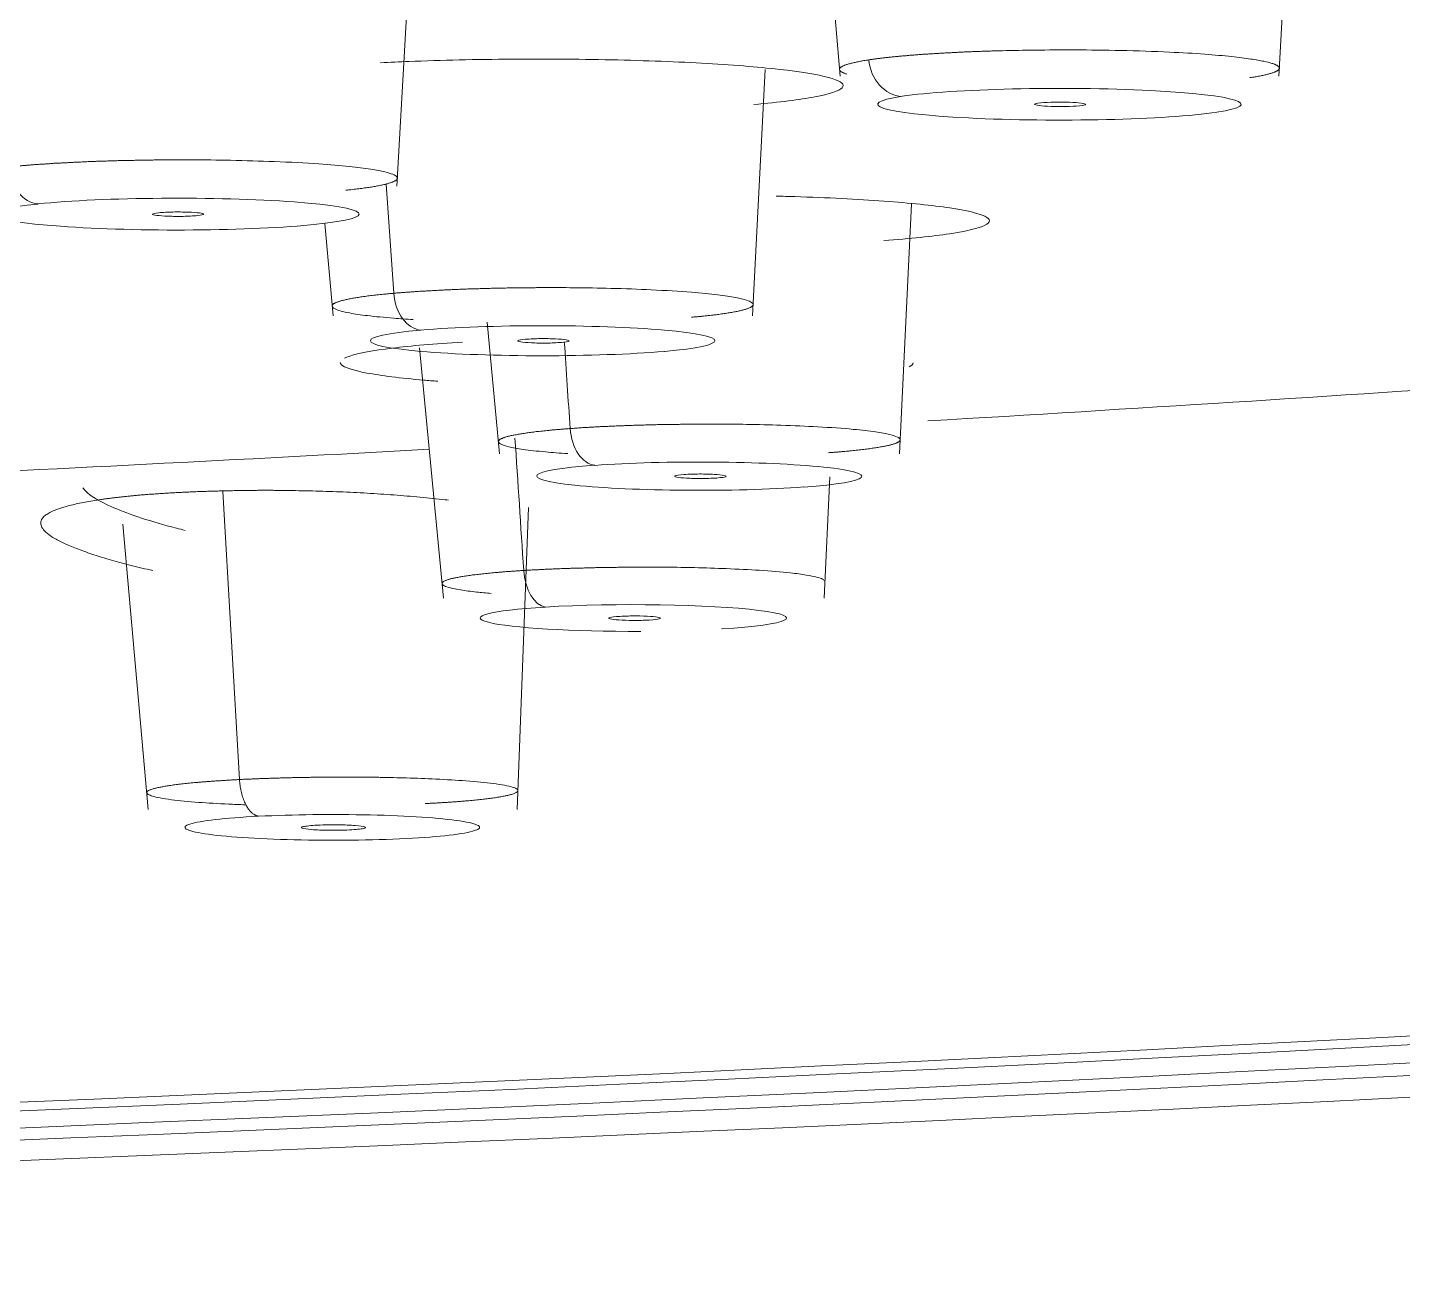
# Model space of a CAD drawing. Extents: x 19821 to 22981, y -91 to 2224.
# Drawn here: x 20742.06 to 20752.82, y 1291.2 to 1301.05 of the extents above; entities that cross this region are included whole.
import ezdxf

# ---------------------------------------------------------------- set-up
doc = ezdxf.new("R2010")
doc.units = 0
doc.header["$LTSCALE"] = 10
doc.header["$MEASUREMENT"] = 0
doc.layers.add('1', color=7, linetype='CONTINUOUS')

msp = doc.modelspace()

# ---------------------------------------------------------------- linework, layer by layer
at = {"layer": '1', "color": 7, "linetype": 'Continuous', "lineweight": 18}
for p, q in [((20751.852, 1300.673), (20751.957, 1302.562)), ((20748.281, 1302.262), (20748.417, 1300.672)), ((20744.949, 1299.813), (20745.041, 1301.433)), ((20747.732, 1298.799), (20747.832, 1300.726)), ((20748.883, 1297.718), (20748.977, 1299.674)), ((20744.385, 1299.521), (20744.449, 1298.799)), ((20745.656, 1298.747), (20745.752, 1297.718)), ((20745.126, 1298.547), (20745.313, 1296.589)), ((20748.293, 1296.589), (20748.336, 1297.539)), ((20745.891, 1294.937), (20745.978, 1297.298)), ((20742.803, 1297.168), (20743.003, 1294.937))]:
    msp.add_line(p, q, dxfattribs=at)
at = {"layer": '1', "color": 7, "linetype": 'Continuous', "lineweight": 13}
for p, q in [((20744.925, 1298.974), (20744.866, 1299.829)), ((20743.717, 1295.17), (20743.587, 1297.423))]:
    msp.add_line(p, q, dxfattribs=at)
at = {"layer": '1', "color": 7, "linetype": 'Continuous', "lineweight": 18}
for centre, major_axis, ratio, start_param, end_param in [((20690.341, 1301.967), (-121.8, 0), 0.087156, 1.570796, 4.70718), ((20690.341, 1301.967), (-120.85, 0), 0.087156, 1.570796, 4.712389), ((20690.341, 1302.016), (119.248, 0), 0.087156, 4.712389, 7.847018), ((20690.341, 1301.967), (119.464, 0), 0.087156, 4.712389, 7.853982), ((20690.341, 1301.967), (-123.486, 0), 0.087156, 1.570796, 3.036476), ((20748.902, 1300.814), (-0.045, 0.297), 0.862786, 1.484991, 2.968221), ((20750.134, 1300.453), (-1.422, 0), 0.087155, 2.617989, 5.759411), ((20750.134, 1300.453), (-1.422, 0), 0.087156, 5.759696, 8.900875), ((20742.141, 1299.972), (-0.031, 0.298), 0.763202, 1.522953, 3.006183), ((20743.231, 1299.594), (-1.422, 0), 0.087155, 2.443454, 5.584876), ((20743.231, 1299.593), (-1.422, 0), 0.087156, 5.585164, 8.726343), ((20745.136, 1298.985), (-0.026, 0.299), 0.704594, 1.543909, 3.018225), ((20746.089, 1298.603), (-1.348, 0), 0.087156, 5.498071, 8.638673), ((20746.089, 1298.603), (-1.348, 0), 0.087156, 2.356207, 5.49735), ((20746.497, 1297.928), (-0.022, 0.299), 0.640706, 1.562081, 3.027442), ((20747.314, 1297.543), (-1.274, 0), 0.087156, 2.270484, 5.40886), ((20747.317, 1297.544), (-1.274, 0), 0.087156, 5.411934, 8.550597), ((20746.112, 1296.818), (-0.018, 0.299), 0.571993, 1.578191, 3.034573), ((20746.801, 1296.434), (-1.2, 0), 0.087156, 5.324574, 7.901215), ((20746.799, 1296.434), (-1.2, 0), 0.087155, 2.183137, 5.321599)]:
    msp.add_ellipse(centre, major_axis=major_axis, ratio=ratio, start_param=start_param, end_param=end_param, dxfattribs=at)
at = {"layer": '1', "color": 7, "linetype": 'Continuous', "lineweight": 13}
for start_param, end_param in [(2.171282, 2.283594), (2.027014, 2.126466)]:
    msp.add_ellipse((20690.341, 1305.454), major_axis=(-104, 0), ratio=0.087156, start_param=start_param, end_param=end_param, dxfattribs=at)
at = {"layer": '1', "color": 7, "linetype": 'Continuous', "lineweight": 18}
for points, knots in [([(20744.821, 1300.777), (20744.894, 1300.781), (20745.212, 1300.796), (20745.844, 1300.81), (20746.696, 1300.803), (20747.443, 1300.773), (20748.045, 1300.721), (20748.401, 1300.655), (20748.485, 1300.582), (20748.26, 1300.508), (20747.946, 1300.469), (20747.742, 1300.451)], [0, 0, 0, 0, 0.036663, 0.15708, 0.277497, 0.397915, 0.518332, 0.638749, 0.759166, 0.879583, 1, 1, 1, 1]), ([(20748.471, 1300.688), (20748.471, 1300.688), (20748.468, 1300.689), (20748.46, 1300.692), (20748.45, 1300.696), (20748.441, 1300.699), (20748.433, 1300.703), (20748.427, 1300.707), (20748.422, 1300.711), (20748.418, 1300.715), (20748.415, 1300.719), (20748.413, 1300.722), (20748.413, 1300.726), (20748.413, 1300.73), (20748.415, 1300.734), (20748.418, 1300.738), (20748.422, 1300.741), (20748.427, 1300.745), (20748.433, 1300.749), (20748.44, 1300.752), (20748.448, 1300.756), (20748.458, 1300.76), (20748.468, 1300.763), (20748.479, 1300.767), (20748.492, 1300.77), (20748.505, 1300.774), (20748.519, 1300.777), (20748.534, 1300.781), (20748.55, 1300.784), (20748.567, 1300.788), (20748.585, 1300.791), (20748.603, 1300.794), (20748.623, 1300.797), (20748.637, 1300.799), (20748.643, 1300.8)], [0, 0, 0, 0, 0.000029, 0.033922, 0.067706, 0.101381, 0.134947, 0.168404, 0.201752, 0.234991, 0.268122, 0.301143, 0.334055, 0.366858, 0.399553, 0.432138, 0.464614, 0.496981, 0.529239, 0.561387, 0.593427, 0.625357, 0.657179, 0.688891, 0.720493, 0.751987, 0.783371, 0.814646, 0.845812, 0.876868, 0.907815, 0.938653, 0.969381, 1, 1, 1, 1]), ([(20748.643, 1300.8), (20748.647, 1300.801), (20748.653, 1300.802), (20748.663, 1300.803), (20748.673, 1300.805), (20748.684, 1300.806), (20748.694, 1300.808), (20748.705, 1300.809), (20748.716, 1300.811), (20748.728, 1300.812), (20748.739, 1300.813), (20748.751, 1300.815), (20748.762, 1300.816), (20748.774, 1300.818), (20748.787, 1300.819), (20748.799, 1300.82), (20748.812, 1300.822), (20748.825, 1300.823), (20748.838, 1300.824), (20748.851, 1300.826), (20748.864, 1300.827), (20748.878, 1300.828), (20748.892, 1300.829), (20748.906, 1300.831), (20748.92, 1300.832), (20748.934, 1300.833), (20748.949, 1300.834), (20748.964, 1300.836), (20748.979, 1300.837), (20748.994, 1300.838), (20749.009, 1300.839), (20749.025, 1300.84), (20749.04, 1300.842), (20749.056, 1300.843), (20749.072, 1300.844), (20749.088, 1300.845), (20749.105, 1300.846), (20749.121, 1300.847), (20749.138, 1300.848), (20749.155, 1300.849), (20749.172, 1300.85), (20749.189, 1300.851), (20749.207, 1300.852), (20749.224, 1300.853), (20749.242, 1300.854), (20749.26, 1300.855), (20749.278, 1300.856), (20749.296, 1300.857), (20749.314, 1300.858), (20749.333, 1300.859), (20749.352, 1300.86), (20749.37, 1300.861), (20749.389, 1300.862), (20749.408, 1300.862), (20749.427, 1300.863), (20749.447, 1300.864), (20749.466, 1300.865), (20749.486, 1300.866), (20749.506, 1300.866), (20749.526, 1300.867), (20749.546, 1300.868), (20749.566, 1300.868), (20749.586, 1300.869), (20749.606, 1300.87), (20749.627, 1300.87), (20749.647, 1300.871), (20749.668, 1300.871), (20749.765, 1300.874), (20749.959, 1300.877), (20750.271, 1300.879), (20750.632, 1300.874), (20750.98, 1300.863), (20751.269, 1300.846), (20751.48, 1300.827), (20751.632, 1300.808), (20751.734, 1300.79), (20751.785, 1300.777), (20751.809, 1300.769), (20751.819, 1300.766), (20751.828, 1300.762), (20751.835, 1300.758), (20751.842, 1300.754), (20751.847, 1300.75), (20751.851, 1300.746), (20751.854, 1300.743), (20751.855, 1300.739), (20751.856, 1300.735), (20751.855, 1300.731), (20751.854, 1300.727), (20751.851, 1300.724), (20751.847, 1300.72), (20751.842, 1300.716), (20751.835, 1300.712), (20751.828, 1300.709), (20751.82, 1300.705), (20751.811, 1300.701), (20751.8, 1300.698), (20751.789, 1300.694), (20751.777, 1300.691), (20751.763, 1300.687), (20751.749, 1300.684), (20751.734, 1300.68), (20751.718, 1300.677), (20751.701, 1300.674), (20751.684, 1300.67), (20751.665, 1300.667), (20751.646, 1300.664), (20751.632, 1300.662), (20751.625, 1300.661)], [0, 0, 0, 0, 0.003593, 0.007192, 0.010798, 0.014409, 0.018027, 0.021651, 0.02528, 0.028916, 0.032558, 0.036206, 0.03986, 0.04352, 0.047186, 0.050858, 0.054537, 0.058221, 0.061912, 0.065608, 0.069311, 0.07302, 0.076735, 0.080455, 0.084182, 0.087915, 0.091655, 0.0954, 0.099151, 0.102908, 0.106672, 0.110441, 0.114217, 0.117999, 0.121786, 0.12558, 0.12938, 0.133186, 0.136998, 0.140816, 0.14464, 0.14847, 0.152306, 0.156149, 0.159997, 0.163852, 0.167712, 0.171579, 0.175451, 0.17933, 0.183215, 0.187106, 0.191002, 0.194905, 0.198814, 0.20273, 0.206651, 0.210578, 0.214511, 0.21845, 0.222396, 0.226347, 0.230305, 0.234268, 0.238238, 0.242214, 0.246195, 0.250183, 0.297846, 0.35537, 0.422737, 0.499923, 0.562726, 0.619119, 0.669101, 0.712669, 0.749821, 0.758333, 0.766816, 0.775269, 0.783692, 0.792086, 0.80045, 0.808785, 0.817091, 0.825367, 0.833614, 0.841831, 0.850019, 0.858177, 0.866306, 0.874405, 0.882475, 0.890516, 0.898527, 0.906509, 0.914461, 0.922384, 0.930278, 0.938142, 0.945977, 0.953783, 0.961559, 0.969306, 0.977023, 0.984712, 0.99237, 1, 1, 1, 1]), ([(20741.912, 1299.963), (20741.917, 1299.963), (20741.925, 1299.964), (20741.938, 1299.965), (20741.951, 1299.967), (20741.964, 1299.968), (20741.977, 1299.969), (20741.991, 1299.97), (20742.004, 1299.971), (20742.018, 1299.973), (20742.032, 1299.974), (20742.046, 1299.975), (20742.061, 1299.976), (20742.075, 1299.977), (20742.09, 1299.979), (20742.105, 1299.98), (20742.12, 1299.981), (20742.136, 1299.982), (20742.151, 1299.983), (20742.167, 1299.984), (20742.182, 1299.985), (20742.198, 1299.986), (20742.215, 1299.987), (20742.231, 1299.988), (20742.247, 1299.989), (20742.264, 1299.991), (20742.281, 1299.992), (20742.298, 1299.992), (20742.315, 1299.993), (20742.332, 1299.994), (20742.349, 1299.995), (20742.367, 1299.996), (20742.385, 1299.997), (20742.403, 1299.998), (20742.421, 1299.999), (20742.439, 1300), (20742.457, 1300.001), (20742.475, 1300.001), (20742.494, 1300.002), (20742.513, 1300.003), (20742.531, 1300.004), (20742.55, 1300.005), (20742.57, 1300.005), (20742.589, 1300.006), (20742.608, 1300.007), (20742.628, 1300.007), (20742.647, 1300.008), (20742.667, 1300.009), (20742.687, 1300.009), (20742.707, 1300.01), (20742.727, 1300.01), (20742.747, 1300.011), (20742.767, 1300.012), (20742.787, 1300.012), (20742.808, 1300.013), (20742.828, 1300.013), (20742.849, 1300.014), (20742.87, 1300.014), (20742.891, 1300.014), (20742.911, 1300.015), (20742.932, 1300.015), (20742.953, 1300.016), (20742.975, 1300.016), (20742.996, 1300.016), (20743.017, 1300.016), (20743.038, 1300.017), (20743.06, 1300.017), (20743.16, 1300.018), (20743.357, 1300.019), (20743.666, 1300.015), (20744.01, 1300.005), (20744.327, 1299.989), (20744.576, 1299.968), (20744.745, 1299.946), (20744.856, 1299.925), (20744.919, 1299.906), (20744.943, 1299.893), (20744.95, 1299.884), (20744.952, 1299.88), (20744.953, 1299.876), (20744.953, 1299.873), (20744.951, 1299.869), (20744.949, 1299.865), (20744.945, 1299.861), (20744.94, 1299.857), (20744.934, 1299.853), (20744.926, 1299.85), (20744.918, 1299.846), (20744.909, 1299.842), (20744.898, 1299.839), (20744.887, 1299.835), (20744.874, 1299.831), (20744.861, 1299.828), (20744.846, 1299.824), (20744.83, 1299.821), (20744.814, 1299.817), (20744.797, 1299.814), (20744.778, 1299.811), (20744.759, 1299.807), (20744.739, 1299.804), (20744.718, 1299.801), (20744.696, 1299.798), (20744.674, 1299.795), (20744.651, 1299.792), (20744.627, 1299.789), (20744.602, 1299.786), (20744.576, 1299.783), (20744.559, 1299.781), (20744.55, 1299.78)], [0, 0, 0, 0, 0.003593, 0.007192, 0.010798, 0.014409, 0.018027, 0.021651, 0.02528, 0.028916, 0.032558, 0.036206, 0.03986, 0.04352, 0.047186, 0.050858, 0.054537, 0.058221, 0.061912, 0.065608, 0.069311, 0.07302, 0.076735, 0.080455, 0.084182, 0.087915, 0.091655, 0.0954, 0.099151, 0.102908, 0.106672, 0.110441, 0.114217, 0.117999, 0.121786, 0.12558, 0.12938, 0.133186, 0.136998, 0.140816, 0.14464, 0.14847, 0.152306, 0.156149, 0.159997, 0.163852, 0.167712, 0.171579, 0.175451, 0.17933, 0.183215, 0.187106, 0.191002, 0.194905, 0.198814, 0.20273, 0.206651, 0.210578, 0.214511, 0.21845, 0.222396, 0.226347, 0.230305, 0.234268, 0.238238, 0.242214, 0.246195, 0.250183, 0.297846, 0.35537, 0.422737, 0.499923, 0.562726, 0.619119, 0.669101, 0.712669, 0.749821, 0.758333, 0.766816, 0.775269, 0.783692, 0.792086, 0.80045, 0.808785, 0.817091, 0.825367, 0.833614, 0.841831, 0.850019, 0.858177, 0.866306, 0.874405, 0.882475, 0.890516, 0.898527, 0.906509, 0.914461, 0.922384, 0.930278, 0.938142, 0.945977, 0.953783, 0.961559, 0.969306, 0.977023, 0.984712, 0.99237, 1, 1, 1, 1]), ([(20747.918, 1299.735), (20747.967, 1299.733), (20748.271, 1299.725), (20748.791, 1299.698), (20749.316, 1299.644), (20749.596, 1299.577), (20749.6, 1299.506), (20749.311, 1299.437), (20748.97, 1299.402), (20748.759, 1299.386)], [0, 0, 0, 0, 0.030832, 0.19236, 0.353888, 0.515416, 0.676944, 0.838472, 1, 1, 1, 1]), ([(20745.075, 1298.769), (20745.022, 1298.772), (20744.891, 1298.781), (20744.717, 1298.798), (20744.577, 1298.819), (20744.492, 1298.839), (20744.45, 1298.858), (20744.441, 1298.871), (20744.443, 1298.879), (20744.444, 1298.882), (20744.447, 1298.886), (20744.451, 1298.89), (20744.456, 1298.893), (20744.463, 1298.897), (20744.47, 1298.901), (20744.478, 1298.904), (20744.488, 1298.908), (20744.498, 1298.911), (20744.51, 1298.915), (20744.523, 1298.918), (20744.536, 1298.921), (20744.551, 1298.925), (20744.566, 1298.928), (20744.582, 1298.931), (20744.6, 1298.935), (20744.618, 1298.938), (20744.637, 1298.941), (20744.657, 1298.944), (20744.678, 1298.947), (20744.699, 1298.95), (20744.721, 1298.953), (20744.744, 1298.956), (20744.768, 1298.959), (20744.792, 1298.961), (20744.818, 1298.964), (20744.843, 1298.967), (20744.87, 1298.969), (20744.897, 1298.972), (20744.915, 1298.974), (20744.925, 1298.974)], [0, 0, 0, 0, 0.071736, 0.18818, 0.292808, 0.385597, 0.466531, 0.535594, 0.551368, 0.56709, 0.582759, 0.598375, 0.613939, 0.629449, 0.644907, 0.660312, 0.675663, 0.690962, 0.706208, 0.721402, 0.736542, 0.751629, 0.766663, 0.781645, 0.796573, 0.811448, 0.826271, 0.84104, 0.855756, 0.870419, 0.88503, 0.899587, 0.914091, 0.928542, 0.94294, 0.957284, 0.971576, 0.985815, 1, 1, 1, 1]), ([(20744.925, 1298.974), (20744.93, 1298.975), (20744.94, 1298.976), (20744.955, 1298.977), (20744.97, 1298.978), (20744.986, 1298.979), (20745.002, 1298.981), (20745.018, 1298.982), (20745.034, 1298.983), (20745.051, 1298.984), (20745.067, 1298.985), (20745.084, 1298.987), (20745.101, 1298.988), (20745.119, 1298.989), (20745.136, 1298.99), (20745.154, 1298.991), (20745.172, 1298.992), (20745.19, 1298.993), (20745.208, 1298.994), (20745.227, 1298.995), (20745.246, 1298.996), (20745.265, 1298.997), (20745.284, 1298.998), (20745.303, 1298.999), (20745.322, 1299), (20745.342, 1299.001), (20745.362, 1299.002), (20745.382, 1299.003), (20745.402, 1299.004), (20745.422, 1299.005), (20745.442, 1299.005), (20745.463, 1299.006), (20745.484, 1299.007), (20745.505, 1299.008), (20745.526, 1299.008), (20745.547, 1299.009), (20745.568, 1299.01), (20745.59, 1299.01), (20745.611, 1299.011), (20745.633, 1299.012), (20745.655, 1299.012), (20745.677, 1299.013), (20745.699, 1299.013), (20745.721, 1299.014), (20745.744, 1299.014), (20745.766, 1299.015), (20745.789, 1299.015), (20745.811, 1299.016), (20745.834, 1299.016), (20745.857, 1299.016), (20745.88, 1299.017), (20745.903, 1299.017), (20745.926, 1299.017), (20745.949, 1299.018), (20745.972, 1299.018), (20745.996, 1299.018), (20746.019, 1299.018), (20746.042, 1299.018), (20746.066, 1299.019), (20746.163, 1299.019), (20746.352, 1299.018), (20746.642, 1299.013), (20746.961, 1299.002), (20747.246, 1298.984), (20747.462, 1298.963), (20747.602, 1298.942), (20747.687, 1298.922), (20747.728, 1298.903), (20747.737, 1298.89), (20747.736, 1298.882), (20747.735, 1298.879), (20747.732, 1298.875), (20747.728, 1298.871), (20747.722, 1298.868), (20747.716, 1298.864), (20747.709, 1298.861), (20747.7, 1298.857), (20747.691, 1298.854), (20747.68, 1298.85), (20747.669, 1298.847), (20747.656, 1298.843), (20747.643, 1298.84), (20747.628, 1298.836), (20747.613, 1298.833), (20747.596, 1298.83), (20747.579, 1298.827), (20747.561, 1298.823), (20747.542, 1298.82), (20747.522, 1298.817), (20747.501, 1298.814), (20747.48, 1298.811), (20747.458, 1298.808), (20747.435, 1298.805), (20747.411, 1298.803), (20747.386, 1298.8), (20747.361, 1298.797), (20747.336, 1298.794), (20747.309, 1298.792), (20747.282, 1298.789), (20747.264, 1298.788), (20747.254, 1298.787)], [0, 0, 0, 0, 0.004078, 0.008164, 0.012259, 0.016362, 0.020473, 0.024592, 0.02872, 0.032856, 0.037, 0.041152, 0.045313, 0.049482, 0.053659, 0.057845, 0.062039, 0.066241, 0.070451, 0.07467, 0.078897, 0.083132, 0.087375, 0.091627, 0.095887, 0.100155, 0.104432, 0.108716, 0.113009, 0.117311, 0.12162, 0.125938, 0.130264, 0.134598, 0.138941, 0.143291, 0.147651, 0.152018, 0.156393, 0.160777, 0.165169, 0.16957, 0.173978, 0.178395, 0.18282, 0.187253, 0.191695, 0.196144, 0.200602, 0.205069, 0.209543, 0.214026, 0.218517, 0.223016, 0.227523, 0.232039, 0.236563, 0.241095, 0.245635, 0.250184, 0.297654, 0.355114, 0.422544, 0.499915, 0.562606, 0.61894, 0.668919, 0.712542, 0.749809, 0.758306, 0.766775, 0.775216, 0.783628, 0.792011, 0.800366, 0.808692, 0.81699, 0.82526, 0.8335, 0.841713, 0.849897, 0.858052, 0.86618, 0.874278, 0.882349, 0.89039, 0.898404, 0.906389, 0.914346, 0.922274, 0.930174, 0.938046, 0.945889, 0.953704, 0.961491, 0.969249, 0.976979, 0.984681, 0.992355, 1, 1, 1, 1]), ([(20744.539, 1298.467), (20744.55, 1298.472), (20744.621, 1298.5), (20744.878, 1298.548), (20745.241, 1298.579), (20745.461, 1298.593)], [0, 0, 0, 0, 0.111166, 0.555583, 1, 1, 1, 1]), ([(20745.268, 1298.286), (20745.231, 1298.289), (20745.004, 1298.307), (20744.673, 1298.349), (20744.52, 1298.399), (20744.505, 1298.427), (20744.505, 1298.433)], [0, 0, 0, 0, 0.077988, 0.486837, 0.895687, 1, 1, 1, 1]), ([(20746.287, 1297.72), (20746.224, 1297.724), (20746.092, 1297.734), (20745.934, 1297.752), (20745.822, 1297.773), (20745.761, 1297.792), (20745.74, 1297.81), (20745.744, 1297.822), (20745.753, 1297.829), (20745.758, 1297.833), (20745.764, 1297.836), (20745.772, 1297.839), (20745.78, 1297.843), (20745.789, 1297.846), (20745.799, 1297.849), (20745.811, 1297.853), (20745.823, 1297.856), (20745.836, 1297.859), (20745.85, 1297.862), (20745.865, 1297.865), (20745.881, 1297.868), (20745.898, 1297.871), (20745.916, 1297.874), (20745.935, 1297.877), (20745.954, 1297.88), (20745.974, 1297.883), (20745.995, 1297.886), (20746.017, 1297.889), (20746.04, 1297.892), (20746.063, 1297.894), (20746.087, 1297.897), (20746.112, 1297.899), (20746.138, 1297.902), (20746.164, 1297.905), (20746.191, 1297.907), (20746.218, 1297.909), (20746.247, 1297.912), (20746.275, 1297.914), (20746.295, 1297.915), (20746.305, 1297.916)], [0, 0, 0, 0, 0.092077, 0.205745, 0.307969, 0.398726, 0.477996, 0.545762, 0.560876, 0.575959, 0.591012, 0.606034, 0.621026, 0.635987, 0.650917, 0.665816, 0.680685, 0.695523, 0.71033, 0.725106, 0.739852, 0.754567, 0.769251, 0.783905, 0.798527, 0.813119, 0.82768, 0.84221, 0.856709, 0.871177, 0.885614, 0.900021, 0.914396, 0.928741, 0.943055, 0.957337, 0.971589, 0.98581, 1, 1, 1, 1]), ([(20746.305, 1297.916), (20746.31, 1297.917), (20746.32, 1297.917), (20746.337, 1297.918), (20746.353, 1297.919), (20746.369, 1297.921), (20746.386, 1297.922), (20746.403, 1297.923), (20746.42, 1297.924), (20746.437, 1297.925), (20746.454, 1297.926), (20746.472, 1297.927), (20746.489, 1297.928), (20746.507, 1297.929), (20746.525, 1297.93), (20746.543, 1297.931), (20746.561, 1297.932), (20746.58, 1297.932), (20746.599, 1297.933), (20746.617, 1297.934), (20746.636, 1297.935), (20746.655, 1297.936), (20746.675, 1297.937), (20746.694, 1297.937), (20746.713, 1297.938), (20746.733, 1297.939), (20746.753, 1297.94), (20746.773, 1297.94), (20746.793, 1297.941), (20746.813, 1297.942), (20746.833, 1297.942), (20746.853, 1297.943), (20746.874, 1297.943), (20746.894, 1297.944), (20746.915, 1297.945), (20746.936, 1297.945), (20746.956, 1297.946), (20746.977, 1297.946), (20746.998, 1297.947), (20747.019, 1297.947), (20747.041, 1297.947), (20747.062, 1297.948), (20747.083, 1297.948), (20747.105, 1297.948), (20747.126, 1297.949), (20747.148, 1297.949), (20747.169, 1297.949), (20747.191, 1297.95), (20747.212, 1297.95), (20747.234, 1297.95), (20747.256, 1297.95), (20747.278, 1297.95), (20747.3, 1297.951), (20747.321, 1297.951), (20747.343, 1297.951), (20747.365, 1297.951), (20747.387, 1297.951), (20747.409, 1297.951), (20747.431, 1297.951), (20747.524, 1297.951), (20747.702, 1297.949), (20747.973, 1297.942), (20748.263, 1297.93), (20748.515, 1297.912), (20748.698, 1297.891), (20748.81, 1297.87), (20748.87, 1297.851), (20748.892, 1297.833), (20748.888, 1297.821), (20748.879, 1297.814), (20748.874, 1297.81), (20748.867, 1297.807), (20748.86, 1297.803), (20748.852, 1297.8), (20748.843, 1297.797), (20748.832, 1297.794), (20748.821, 1297.79), (20748.809, 1297.787), (20748.796, 1297.784), (20748.781, 1297.781), (20748.766, 1297.778), (20748.75, 1297.775), (20748.733, 1297.772), (20748.716, 1297.769), (20748.697, 1297.766), (20748.678, 1297.763), (20748.657, 1297.76), (20748.636, 1297.757), (20748.614, 1297.754), (20748.592, 1297.751), (20748.568, 1297.749), (20748.544, 1297.746), (20748.519, 1297.744), (20748.494, 1297.741), (20748.467, 1297.738), (20748.441, 1297.736), (20748.413, 1297.734), (20748.385, 1297.731), (20748.356, 1297.729), (20748.337, 1297.728), (20748.327, 1297.727)], [0, 0, 0, 0, 0.004171, 0.008347, 0.012528, 0.016714, 0.020904, 0.0251, 0.029301, 0.033508, 0.037719, 0.041935, 0.046156, 0.050382, 0.054613, 0.058849, 0.06309, 0.067336, 0.071588, 0.075844, 0.080105, 0.084371, 0.088643, 0.092919, 0.0972, 0.101486, 0.105778, 0.110074, 0.114375, 0.118682, 0.122993, 0.127309, 0.131631, 0.135957, 0.140288, 0.144625, 0.148966, 0.153312, 0.157663, 0.16202, 0.166381, 0.170747, 0.175119, 0.179495, 0.183876, 0.188262, 0.192654, 0.19705, 0.201451, 0.205857, 0.210268, 0.214684, 0.219106, 0.223532, 0.227963, 0.232399, 0.23684, 0.241286, 0.245737, 0.250193, 0.2978, 0.355307, 0.422689, 0.499917, 0.562474, 0.618739, 0.668715, 0.712403, 0.749803, 0.758136, 0.766451, 0.774748, 0.783028, 0.79129, 0.799535, 0.807762, 0.815972, 0.824164, 0.832339, 0.840497, 0.848637, 0.856759, 0.864864, 0.872952, 0.881022, 0.889075, 0.897111, 0.905129, 0.91313, 0.921114, 0.92908, 0.937029, 0.944961, 0.952875, 0.960772, 0.968652, 0.976515, 0.984361, 0.992189, 1, 1, 1, 1]), ([(20743.039, 1296.805), (20742.98, 1296.818), (20742.867, 1296.845), (20742.712, 1296.887), (20742.574, 1296.929), (20742.453, 1296.972), (20742.35, 1297.014), (20742.269, 1297.055), (20742.21, 1297.095), (20742.173, 1297.133), (20742.158, 1297.169), (20742.164, 1297.2), (20742.182, 1297.225), (20742.207, 1297.245), (20742.246, 1297.268), (20742.308, 1297.292), (20742.382, 1297.313), (20742.451, 1297.329), (20742.507, 1297.34), (20742.568, 1297.351), (20742.62, 1297.359), (20742.661, 1297.365), (20742.691, 1297.369), (20742.722, 1297.373), (20742.753, 1297.377), (20742.785, 1297.38), (20742.817, 1297.384), (20742.85, 1297.387), (20742.884, 1297.391), (20742.919, 1297.394), (20742.954, 1297.397), (20742.99, 1297.4), (20743.027, 1297.403), (20743.065, 1297.405), (20743.103, 1297.408), (20743.142, 1297.41), (20743.181, 1297.413), (20743.222, 1297.415), (20743.249, 1297.416), (20743.263, 1297.417)], [0, 0, 0, 0, 0.051223, 0.102177, 0.153374, 0.205338, 0.257479, 0.308723, 0.359602, 0.410655, 0.460292, 0.509876, 0.542786, 0.57547, 0.608076, 0.657349, 0.707351, 0.732307, 0.757172, 0.782004, 0.80686, 0.817591, 0.828292, 0.838971, 0.849632, 0.86028, 0.870921, 0.881561, 0.892204, 0.902856, 0.913522, 0.924208, 0.934919, 0.94566, 0.956436, 0.967254, 0.978117, 0.98903, 1, 1, 1, 1]), ([(20743.263, 1297.417), (20743.27, 1297.417), (20743.285, 1297.418), (20743.308, 1297.419), (20743.33, 1297.42), (20743.353, 1297.421), (20743.376, 1297.422), (20743.398, 1297.423), (20743.421, 1297.424), (20743.444, 1297.424), (20743.467, 1297.425), (20743.49, 1297.426), (20743.513, 1297.427), (20743.536, 1297.427), (20743.558, 1297.428), (20743.582, 1297.429), (20743.605, 1297.429), (20743.628, 1297.43), (20743.651, 1297.43), (20743.674, 1297.43), (20743.697, 1297.431), (20743.72, 1297.431), (20743.744, 1297.432), (20743.767, 1297.432), (20743.79, 1297.432), (20743.814, 1297.432), (20743.837, 1297.432), (20743.861, 1297.433), (20743.884, 1297.433), (20743.908, 1297.433), (20743.932, 1297.433), (20743.955, 1297.433), (20743.979, 1297.433), (20744.003, 1297.432), (20744.027, 1297.432), (20744.05, 1297.432), (20744.102, 1297.432), (20744.181, 1297.43), (20744.287, 1297.428), (20744.395, 1297.425), (20744.538, 1297.42), (20744.716, 1297.411), (20744.926, 1297.397), (20745.131, 1297.38), (20745.271, 1297.365), (20745.344, 1297.357), (20745.352, 1297.356)], [0, 0, 0, 0, 0.011812, 0.023579, 0.035303, 0.046985, 0.058627, 0.070229, 0.081793, 0.093321, 0.104812, 0.11627, 0.127695, 0.139089, 0.150453, 0.161788, 0.173096, 0.184377, 0.195635, 0.206869, 0.218082, 0.229274, 0.240448, 0.251605, 0.262745, 0.273871, 0.284984, 0.296086, 0.307177, 0.31826, 0.329336, 0.340407, 0.351473, 0.362536, 0.373599, 0.384661, 0.395726, 0.444883, 0.493977, 0.54313, 0.592462, 0.691233, 0.789742, 0.888256, 0.986995, 1, 1, 1, 1]), ([(20745.687, 1296.626), (20745.646, 1296.629), (20745.557, 1296.638), (20745.446, 1296.653), (20745.364, 1296.669), (20745.318, 1296.685), (20745.3, 1296.7), (20745.304, 1296.713), (20745.318, 1296.722), (20745.332, 1296.728), (20745.34, 1296.731), (20745.35, 1296.735), (20745.36, 1296.738), (20745.371, 1296.741), (20745.383, 1296.744), (20745.396, 1296.747), (20745.41, 1296.749), (20745.425, 1296.752), (20745.44, 1296.755), (20745.457, 1296.758), (20745.474, 1296.761), (20745.493, 1296.764), (20745.512, 1296.766), (20745.531, 1296.769), (20745.552, 1296.772), (20745.573, 1296.774), (20745.596, 1296.777), (20745.618, 1296.779), (20745.642, 1296.782), (20745.666, 1296.784), (20745.691, 1296.787), (20745.716, 1296.789), (20745.742, 1296.791), (20745.769, 1296.794), (20745.796, 1296.796), (20745.824, 1296.798), (20745.853, 1296.8), (20745.882, 1296.802), (20745.911, 1296.804), (20745.931, 1296.805), (20745.941, 1296.806)], [0, 0, 0, 0, 0.071566, 0.169277, 0.258854, 0.340283, 0.413551, 0.478647, 0.535562, 0.551014, 0.566434, 0.581823, 0.597181, 0.612508, 0.627803, 0.643068, 0.658301, 0.673502, 0.688673, 0.703812, 0.71892, 0.733996, 0.749042, 0.764055, 0.779038, 0.793989, 0.808909, 0.823797, 0.838654, 0.853479, 0.868273, 0.883035, 0.897766, 0.912465, 0.927133, 0.94177, 0.956375, 0.970948, 0.98549, 1, 1, 1, 1]), ([(20745.941, 1296.806), (20745.946, 1296.806), (20745.957, 1296.807), (20745.973, 1296.808), (20745.99, 1296.809), (20746.006, 1296.81), (20746.023, 1296.81), (20746.04, 1296.811), (20746.057, 1296.812), (20746.074, 1296.813), (20746.092, 1296.814), (20746.109, 1296.815), (20746.127, 1296.815), (20746.145, 1296.816), (20746.163, 1296.817), (20746.181, 1296.818), (20746.199, 1296.819), (20746.218, 1296.819), (20746.236, 1296.82), (20746.255, 1296.821), (20746.273, 1296.821), (20746.292, 1296.822), (20746.311, 1296.823), (20746.33, 1296.823), (20746.349, 1296.824), (20746.369, 1296.824), (20746.388, 1296.825), (20746.407, 1296.825), (20746.427, 1296.826), (20746.447, 1296.826), (20746.466, 1296.827), (20746.486, 1296.827), (20746.506, 1296.828), (20746.526, 1296.828), (20746.546, 1296.829), (20746.566, 1296.829), (20746.586, 1296.829), (20746.607, 1296.83), (20746.627, 1296.83), (20746.647, 1296.83), (20746.668, 1296.83), (20746.688, 1296.831), (20746.709, 1296.831), (20746.729, 1296.831), (20746.75, 1296.831), (20746.771, 1296.831), (20746.791, 1296.832), (20746.812, 1296.832), (20746.833, 1296.832), (20746.853, 1296.832), (20746.874, 1296.832), (20746.895, 1296.832), (20746.916, 1296.832), (20746.936, 1296.832), (20746.957, 1296.832), (20746.978, 1296.832), (20746.998, 1296.832), (20747.019, 1296.831), (20747.04, 1296.831), (20747.127, 1296.831), (20747.294, 1296.828), (20747.543, 1296.82), (20747.805, 1296.807), (20748.013, 1296.79), (20748.155, 1296.771), (20748.237, 1296.754), (20748.283, 1296.739), (20748.297, 1296.727), (20748.299, 1296.72), (20748.299, 1296.719)], [0, 0, 0, 0, 0.005996, 0.011998, 0.018008, 0.024026, 0.03005, 0.036082, 0.042121, 0.048167, 0.054221, 0.060282, 0.06635, 0.072425, 0.078508, 0.084597, 0.090694, 0.096799, 0.10291, 0.109029, 0.115155, 0.121288, 0.127428, 0.133576, 0.139731, 0.145893, 0.152062, 0.158238, 0.164422, 0.170613, 0.176811, 0.183017, 0.189229, 0.195449, 0.201676, 0.20791, 0.214152, 0.2204, 0.226656, 0.232919, 0.239189, 0.245467, 0.251751, 0.258043, 0.264342, 0.270648, 0.276962, 0.283282, 0.28961, 0.295945, 0.302287, 0.308636, 0.314992, 0.321356, 0.327727, 0.334105, 0.34049, 0.346882, 0.353282, 0.359688, 0.428107, 0.510771, 0.607643, 0.718675, 0.794272, 0.86358, 0.926606, 0.983352, 1, 1, 1, 1]), ([(20743.758, 1294.973), (20743.715, 1294.974), (20743.585, 1294.98), (20743.378, 1294.992), (20743.202, 1295.009), (20743.093, 1295.026), (20743.033, 1295.04), (20743, 1295.054), (20742.989, 1295.066), (20742.994, 1295.078), (20743.012, 1295.088), (20743.03, 1295.095), (20743.041, 1295.098)], [0, 0, 0, 0, 0.075083, 0.233051, 0.414125, 0.520606, 0.61951, 0.710827, 0.794547, 0.87066, 0.939158, 1, 1, 1, 1]), ([(20745.896, 1295.084), (20745.896, 1295.081), (20745.892, 1295.074), (20745.875, 1295.064), (20745.854, 1295.056), (20745.836, 1295.051), (20745.823, 1295.048), (20745.81, 1295.045), (20745.795, 1295.042), (20745.78, 1295.039), (20745.763, 1295.036), (20745.746, 1295.033), (20745.728, 1295.03), (20745.708, 1295.027), (20745.688, 1295.024), (20745.667, 1295.022), (20745.645, 1295.019), (20745.623, 1295.016), (20745.599, 1295.014), (20745.575, 1295.011), (20745.55, 1295.009), (20745.524, 1295.006), (20745.498, 1295.004), (20745.471, 1295.002), (20745.443, 1294.999), (20745.415, 1294.997), (20745.386, 1294.995), (20745.357, 1294.993), (20745.327, 1294.991), (20745.296, 1294.989), (20745.265, 1294.987), (20745.234, 1294.985), (20745.202, 1294.984), (20745.181, 1294.983), (20745.17, 1294.982)], [0, 0, 0, 0, 0.082676, 0.170483, 0.248515, 0.275775, 0.302939, 0.330005, 0.356975, 0.383848, 0.410624, 0.437304, 0.463887, 0.490374, 0.516765, 0.543059, 0.569258, 0.59536, 0.621366, 0.647277, 0.673092, 0.698811, 0.724434, 0.749962, 0.775394, 0.800731, 0.825972, 0.851118, 0.87617, 0.901126, 0.925987, 0.950753, 0.975424, 1, 1, 1, 1])]:
    msp.add_open_spline(points, degree=3, knots=knots, dxfattribs=at)
for points in [[(20749.966, 1300.461), (20749.945, 1300.457), (20749.927, 1300.45), (20749.987, 1300.44), (20750.091, 1300.434), (20750.219, 1300.435), (20750.283, 1300.44), (20750.313, 1300.444)], [(20750.313, 1300.444), (20750.334, 1300.448), (20750.352, 1300.455), (20750.292, 1300.465), (20750.188, 1300.47), (20750.061, 1300.47), (20749.996, 1300.465), (20749.966, 1300.461)], [(20743.083, 1299.604), (20743.054, 1299.601), (20743.021, 1299.594), (20743.06, 1299.583), (20743.152, 1299.576), (20743.279, 1299.575), (20743.353, 1299.579), (20743.39, 1299.582)], [(20743.39, 1299.582), (20743.418, 1299.586), (20743.451, 1299.593), (20743.412, 1299.603), (20743.32, 1299.61), (20743.193, 1299.611), (20743.119, 1299.607), (20743.083, 1299.604)], [(20745.954, 1298.614), (20745.922, 1298.611), (20745.882, 1298.604), (20745.91, 1298.593), (20745.995, 1298.586), (20746.121, 1298.583), (20746.198, 1298.587), (20746.238, 1298.59)], [(20746.238, 1298.59), (20746.27, 1298.593), (20746.31, 1298.6), (20746.282, 1298.611), (20746.196, 1298.618), (20746.071, 1298.621), (20745.994, 1298.617), (20745.954, 1298.614)], [(20748.99, 1298.43), (20748.989, 1298.42), (20748.978, 1298.409), (20748.957, 1298.399)], [(20747.195, 1297.556), (20747.159, 1297.553), (20747.113, 1297.546), (20747.129, 1297.535), (20747.207, 1297.527), (20747.33, 1297.524), (20747.41, 1297.527), (20747.453, 1297.529)], [(20747.453, 1297.529), (20747.489, 1297.533), (20747.535, 1297.539), (20747.518, 1297.55), (20747.44, 1297.558), (20747.317, 1297.562), (20747.237, 1297.559), (20747.195, 1297.556)], [(20746.694, 1296.447), (20746.655, 1296.444), (20746.602, 1296.438), (20746.608, 1296.427), (20746.677, 1296.418), (20746.797, 1296.414), (20746.88, 1296.416), (20746.924, 1296.418)], [(20746.924, 1296.418), (20746.963, 1296.421), (20747.016, 1296.428), (20747.01, 1296.439), (20746.941, 1296.447), (20746.822, 1296.452), (20746.739, 1296.449), (20746.694, 1296.447)], [(20743.866, 1294.883), (20743.729, 1294.876), (20743.507, 1294.859), (20743.299, 1294.823), (20743.271, 1294.783), (20743.419, 1294.745), (20743.723, 1294.714), (20744.136, 1294.697), (20744.601, 1294.694), (20744.883, 1294.702), (20745.02, 1294.709)], [(20745.02, 1294.709), (20745.157, 1294.716), (20745.379, 1294.733), (20745.587, 1294.77), (20745.616, 1294.81), (20745.467, 1294.848), (20745.162, 1294.878), (20744.749, 1294.896), (20744.285, 1294.898), (20744.003, 1294.89), (20743.866, 1294.883)], [(20744.326, 1294.814), (20744.274, 1294.81), (20744.201, 1294.803), (20744.194, 1294.789), (20744.27, 1294.778), (20744.413, 1294.772), (20744.519, 1294.774), (20744.578, 1294.776)], [(20744.578, 1294.776), (20744.63, 1294.779), (20744.703, 1294.786), (20744.71, 1294.8), (20744.634, 1294.812), (20744.491, 1294.818), (20744.385, 1294.816), (20744.326, 1294.814)]]:
    msp.add_open_spline(points, degree=3, dxfattribs=at)
at = {"layer": '1', "color": 7, "linetype": 'Continuous', "lineweight": 13}
for points in [[(20746.305, 1297.916), (20746.289, 1298.142), (20746.274, 1298.368), (20746.259, 1298.594)], [(20745.941, 1296.806), (20745.918, 1297.151), (20745.896, 1297.497), (20745.873, 1297.842)]]:
    msp.add_open_spline(points, degree=3, dxfattribs=at)
for points, knots in [([(20743.291, 1297.119), (20743.268, 1297.125), (20743.245, 1297.131), (20743.124, 1297.162), (20743.033, 1297.189), (20742.868, 1297.243), (20742.795, 1297.27), (20742.607, 1297.351), (20742.524, 1297.404), (20742.49, 1297.452)], [0, 0, 0, 0, 0.054265, 0.054265, 0.290714, 0.290714, 0.527162, 0.527162, 1, 1, 1, 1]), ([(20743.717, 1295.17), (20743.722, 1295.171), (20743.733, 1295.171), (20743.749, 1295.172), (20743.766, 1295.173), (20743.782, 1295.173), (20743.799, 1295.174), (20743.816, 1295.175), (20743.833, 1295.176), (20743.85, 1295.176), (20743.867, 1295.177), (20743.884, 1295.178), (20743.902, 1295.178), (20743.919, 1295.179), (20743.937, 1295.179), (20743.955, 1295.18), (20743.973, 1295.181), (20743.991, 1295.181), (20744.01, 1295.182), (20744.028, 1295.182), (20744.046, 1295.183), (20744.065, 1295.183), (20744.084, 1295.184), (20744.102, 1295.184), (20744.121, 1295.185), (20744.14, 1295.185), (20744.159, 1295.186), (20744.179, 1295.186), (20744.198, 1295.186), (20744.217, 1295.187), (20744.237, 1295.187), (20744.256, 1295.187), (20744.276, 1295.188), (20744.295, 1295.188), (20744.315, 1295.188), (20744.335, 1295.188), (20744.355, 1295.189), (20744.374, 1295.189), (20744.394, 1295.189), (20744.414, 1295.189), (20744.434, 1295.189), (20744.455, 1295.189), (20744.475, 1295.189), (20744.495, 1295.189), (20744.515, 1295.189), (20744.535, 1295.189), (20744.555, 1295.189), (20744.576, 1295.189), (20744.596, 1295.189), (20744.616, 1295.189), (20744.637, 1295.189), (20744.657, 1295.189), (20744.677, 1295.189), (20744.697, 1295.189), (20744.718, 1295.189), (20744.738, 1295.188), (20744.758, 1295.188), (20744.778, 1295.188), (20744.798, 1295.188), (20744.882, 1295.186), (20745.039, 1295.183), (20745.27, 1295.174), (20745.508, 1295.16), (20745.684, 1295.143), (20745.794, 1295.126), (20745.854, 1295.112), (20745.887, 1295.099), (20745.896, 1295.089), (20745.896, 1295.084), (20745.896, 1295.084)], [0, 0, 0, 0, 0.006081, 0.012175, 0.018283, 0.024403, 0.030537, 0.036685, 0.042845, 0.049019, 0.055206, 0.061406, 0.06762, 0.073847, 0.080087, 0.08634, 0.092607, 0.098887, 0.10518, 0.111486, 0.117806, 0.124139, 0.130485, 0.136845, 0.143217, 0.149603, 0.156002, 0.162415, 0.16884, 0.175279, 0.181731, 0.188197, 0.194675, 0.201167, 0.207672, 0.21419, 0.220722, 0.227267, 0.233824, 0.240396, 0.24698, 0.253578, 0.260188, 0.266812, 0.27345, 0.2801, 0.286764, 0.293441, 0.300131, 0.306834, 0.31355, 0.32028, 0.327023, 0.333779, 0.340548, 0.347331, 0.354126, 0.360935, 0.367757, 0.374592, 0.445612, 0.531739, 0.632931, 0.749137, 0.817325, 0.880623, 0.939035, 0.992566, 1, 1, 1, 1]), ([(20743.041, 1295.098), (20743.041, 1295.098), (20743.044, 1295.099), (20743.052, 1295.101), (20743.064, 1295.104), (20743.078, 1295.107), (20743.092, 1295.11), (20743.108, 1295.113), (20743.124, 1295.116), (20743.142, 1295.119), (20743.16, 1295.122), (20743.179, 1295.125), (20743.2, 1295.128), (20743.221, 1295.131), (20743.243, 1295.133), (20743.265, 1295.136), (20743.289, 1295.139), (20743.313, 1295.141), (20743.338, 1295.144), (20743.364, 1295.146), (20743.39, 1295.148), (20743.417, 1295.151), (20743.445, 1295.153), (20743.473, 1295.155), (20743.502, 1295.157), (20743.531, 1295.159), (20743.561, 1295.161), (20743.591, 1295.163), (20743.622, 1295.165), (20743.653, 1295.167), (20743.685, 1295.169), (20743.706, 1295.17), (20743.717, 1295.17)], [0, 0, 0, 0, 0.00006, 0.036451, 0.072706, 0.108824, 0.144806, 0.180652, 0.216362, 0.251936, 0.287373, 0.322674, 0.357839, 0.392867, 0.427758, 0.462513, 0.497132, 0.531614, 0.565959, 0.600168, 0.63424, 0.668175, 0.701973, 0.735635, 0.769159, 0.802547, 0.835799, 0.868913, 0.90189, 0.93473, 0.967434, 1, 1, 1, 1])]:
    msp.add_open_spline(points, degree=3, knots=knots, dxfattribs=at)
msp.add_rational_spline([(20743.717, 1295.17), (20743.726, 1295.009), (20743.787, 1294.895), (20743.866, 1294.883)], [1.12329269161, 0.944876544998, 0.960099134933, 1.16896046142], degree=3, dxfattribs=at)

doc.saveas('drawing.dxf')
